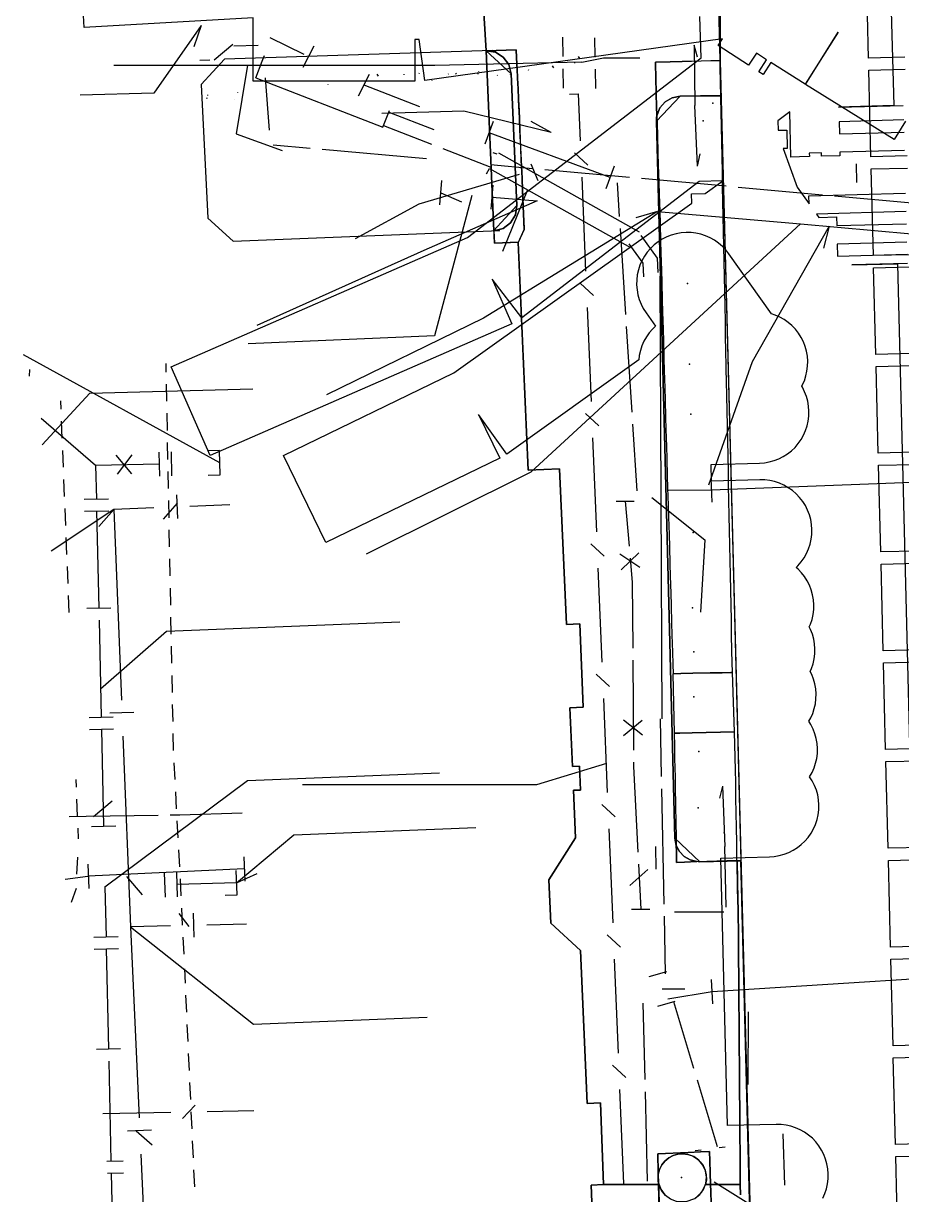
# Model space of a CAD drawing. Header units: metres. Extents: x 17314 to 17509, y 13897 to 14299.
# Drawn here: x 17351.63 to 17387.9, y 13951.22 to 13999.59 of the extents above; entities that cross this region are included whole.
import ezdxf

# ---------------------------------------------------------------- set-up
doc = ezdxf.new("R2010")
doc.units = ezdxf.units.M
for name, color, linetype in [('BOUNDARY', 7, 'Continuous'), ('BUSH', 7, 'Continuous'), ('CURB', 7, 'Continuous'), ('ELECTR_CABLE', 7, 'Continuous'), ('ELECTR_CABLE_COMM', 7, 'Continuous'), ('GAS', 7, 'Continuous'), ('GRASS', 7, 'Continuous'), ('GROUND', 7, 'Continuous'), ('HEAT', 7, 'Continuous'), ('LAMP', 7, 'Continuous'), ('OVERHEAD_POWER_LINE', 7, 'Continuous'), ('ROAD', 7, 'Continuous'), ('SEWER', 7, 'Continuous'), ('SIDEWALK_PATH', 7, 'Continuous'), ('TREE', 7, 'Continuous')]:
    doc.layers.add(name, color=color, linetype=linetype)

msp = doc.modelspace()

# ---------------------------------------------------------------- linework, layer by layer
at = {"layer": 'BOUNDARY'}
msp.add_lwpolyline([(17375.279, 13946.686), (17375.083, 13951.613), (17375.596, 13951.633), (17375.462, 13955.007), (17374.917, 13954.985), (17374.642, 13961.307), (17373.416, 13962.429), (17373.333, 13964.227), (17374.439, 13965.96), (17374.354, 13967.922), (17374.642, 13967.922), (17374.599, 13968.922), (17374.311, 13968.905), (17374.206, 13971.328), (17374.755, 13971.353), (17374.608, 13974.793), (17374.056, 13974.769), (17373.776, 13981.193), (17372.477, 13981.136), (17372.07, 13990.56), (17371.09, 13990.513), (17370.74, 13998.467), (17370.52, 14002.065)], dxfattribs=at)
at = {"layer": 'BUSH'}
for p in [(17379.058, 13988.859), (17379.136, 13985.52), (17379.262, 13975.46), (17379.325, 13973.632), (17379.325, 13971.777), (17379.497, 13967.195)]:
    msp.add_point(p, dxfattribs=at)
at = {"layer": 'CURB'}
for points in [[(17370.382, 14004.853), (17377.199, 14005.096), (17380.305, 14002.175), (17382.469, 13918.617)], [(17371.571, 13998.494), (17371.99, 13998.508)], [(17358.925, 13998.082), (17359.329, 13998.095)], [(17371.008, 13998.482), (17359.942, 13998.115), (17358.976, 13997.066), (17359.253, 13991.545), (17360.292, 13990.595), (17371.316, 13991.038)], [(17371.053, 13991.029), (17372.012, 13992.072), (17371.771, 13997.512), (17370.74, 13998.467)], [(17372.027, 13997.681), (17372.054, 13997.071)], [(17380.437, 13996.617), (17378.755, 13996.584), (17377.775, 13995.558), (17378.542, 13965.942), (17379.568, 13964.969), (17381.267, 13965.013)], [(17380.501, 13993.407), (17380.486, 13994.142)], [(17372.303, 13991.452), (17372.319, 13991.079)], [(17357.534, 13985.192), (17357.527, 13985.544)], [(17357.557, 13983.99), (17357.544, 13984.692)], [(17353.163, 13984.011), (17353.177, 13983.661)], [(17353.197, 13983.161), (17353.226, 13982.46)], [(17357.58, 13982.787), (17357.567, 13983.49)], [(17357.603, 13981.585), (17357.59, 13982.287)], [(17353.246, 13981.961), (17353.274, 13981.26)], [(17357.627, 13980.382), (17357.613, 13981.085)], [(17353.294, 13980.76), (17353.322, 13980.059)], [(17357.65, 13979.18), (17357.636, 13979.883)], [(17353.343, 13979.56), (17353.371, 13978.859)], [(17357.673, 13977.978), (17357.659, 13978.68)], [(17353.391, 13978.359), (17353.419, 13977.659)], [(17357.696, 13976.775), (17357.682, 13977.478)], [(17353.439, 13977.159), (17353.468, 13976.458)], [(17357.719, 13975.573), (17357.706, 13976.275)], [(17353.488, 13975.959), (17353.516, 13975.258)], [(17357.742, 13974.37), (17357.729, 13975.073)], [(17357.765, 13973.168), (17357.752, 13973.87)], [(17357.789, 13971.965), (17357.775, 13972.668)], [(17357.812, 13970.763), (17357.798, 13971.465)], [(17357.835, 13969.56), (17357.821, 13970.263)], [(17357.897, 13968.359), (17357.859, 13969.061)], [(17353.794, 13968.371), (17353.807, 13968.055)], [(17353.827, 13967.556), (17353.855, 13966.855)], [(17357.961, 13967.158), (17357.923, 13967.86)], [(17358.025, 13965.957), (17357.988, 13966.659)], [(17353.875, 13966.355), (17353.893, 13965.912)], [(17353.862, 13965.155), (17353.833, 13964.454)], [(17358.089, 13964.756), (17358.052, 13965.458)], [(17358.149, 13963.555), (17358.115, 13964.257)], [(17353.809, 13963.862), (17353.606, 13963.288)], [(17358.208, 13962.354), (17358.174, 13963.056)], [(17358.267, 13961.153), (17358.233, 13961.854)], [(17358.324, 13959.951), (17358.297, 13960.55)], [(17358.379, 13958.75), (17358.347, 13959.452)], [(17358.434, 13957.548), (17358.402, 13958.25)], [(17358.489, 13956.347), (17358.457, 13957.049)], [(17381.206, 13956.082), (17381.212, 13955.365)], [(17358.543, 13955.145), (17358.511, 13955.847)], [(17358.598, 13953.944), (17358.566, 13954.646)], [(17381.216, 13954.865), (17381.221, 13954.147)], [(17381.225, 13953.647), (17381.231, 13952.929)], [(17358.653, 13952.743), (17358.621, 13953.445)], [(17358.708, 13951.541), (17358.676, 13952.243)], [(17381.235, 13952.429), (17381.24, 13951.712)]]:
    msp.add_lwpolyline(points, dxfattribs=at)
at = {"layer": 'ELECTR_CABLE'}
for points in [[(17358.981, 13999.508), (17357.017, 13996.708)], [(17358.981, 13999.508), (17358.669, 13998.628)], [(17361.809, 13999.007), (17363.216, 13998.328)], [(17359.51, 13998.092), (17360.278, 13998.732)], [(17360.33, 13998.668), (17361.33, 13998.692)], [(17363.186, 13997.783), (17363.644, 13998.673)], [(17361.228, 13997.341), (17361.5, 13998.041)], [(17361.499, 13998.041), (17361.59, 13998.274)], [(17374.546, 13998.233), (17374.601, 13998.149)], [(17374.701, 13997.993), (17375.596, 13998.177)], [(17375.596, 13998.177), (17377.093, 13998.177)], [(17360.883, 13997.872), (17360.416, 13995.029)], [(17367.974, 13997.52), (17367.985, 13997.556)], [(17369.518, 13997.5), (17369.495, 13997.537)], [(17370.404, 13997.532), (17370.395, 13997.499)], [(17370.428, 13997.618), (17370.424, 13997.604)], [(17371.282, 13997.693), (17371.279, 13997.679)], [(17372.493, 13997.683), (17372.482, 13997.646)], [(17373.541, 13997.755), (17373.481, 13997.848)], [(17374.391, 13997.966), (17374.387, 13997.951)], [(17361.228, 13997.341), (17366.481, 13995.303)], [(17361.617, 13997.346), (17361.777, 13995.18)], [(17364.211, 13997.074), (17364.207, 13997.059)], [(17365.47, 13996.607), (17365.928, 13997.497)], [(17365.699, 13997.052), (17367.993, 13996.168)], [(17366.232, 13997.504), (17366.287, 13997.421)], [(17367.352, 13997.465), (17367.363, 13997.502)], [(17368.503, 13997.25), (17368.496, 13997.233)], [(17369.184, 13997.509), (17369.18, 13997.495)], [(17371.208, 13997.454), (17371.203, 13997.443)], [(17371.753, 13997.474), (17371.748, 13997.481)], [(17357.017, 13996.708), (17353.984, 13996.632)], [(17359.239, 13996.638), (17359.235, 13996.623)], [(17360.482, 13996.747), (17360.478, 13996.732)], [(17359.206, 13996.518), (17359.195, 13996.482)], [(17360.351, 13996.453), (17360.349, 13996.454)], [(17366.481, 13995.303), (17366.753, 13996.003)], [(17366.726, 13995.933), (17368.581, 13995.213)], [(17366.508, 13995.373), (17368.489, 13994.605)], [(17371.038, 13995.544), (17370.692, 13994.606)], [(17360.416, 13995.029), (17362.323, 13994.341)], [(17375.859, 13993.23), (17370.865, 13995.075)], [(17361.95, 13994.586), (17363.476, 13994.447)], [(17363.974, 13994.401), (17368.279, 13994.009)], [(17368.955, 13994.424), (17370.935, 13993.656)], [(17371.027, 13994.264), (17371.18, 13994.205)], [(17371.254, 13994.252), (17377.066, 13990.992)], [(17370.93, 13993.767), (17372.674, 13993.608)], [(17376.032, 13993.699), (17375.686, 13992.761)], [(17372.113, 13993.354), (17367.962, 13992.132)], [(17370.765, 13993.38), (17370.887, 13993.598)], [(17370.888, 13993.598), (17376.7, 13990.338)], [(17373.172, 13993.562), (17376.662, 13993.244)], [(17377.16, 13993.198), (17380.65, 13992.88)], [(17368.829, 13992.104), (17368.915, 13993.1)], [(17370.953, 13991.921), (17371.039, 13992.918)], [(17376.254, 13991.617), (17376.165, 13993.015)], [(17381.148, 13992.835), (17384.638, 13992.516)], [(17372.849, 13992.26), (17368.172, 13990.211)], [(17370.158, 13992.491), (17368.61, 13986.696)], [(17368.872, 13992.602), (17369.725, 13992.222)], [(17370.996, 13992.419), (17372.849, 13992.26)], [(17385.136, 13992.471), (17388.626, 13992.152)], [(17367.962, 13992.132), (17365.336, 13990.699)], [(17377.821, 13991.822), (17370.64, 13987.418)], [(17377.821, 13991.822), (17376.923, 13991.565)], [(17377.821, 13991.822), (17383.732, 13991.31)], [(17383.732, 13991.31), (17372.593, 13981.064)], [(17383.732, 13991.31), (17391.37, 13990.633)], [(17376.513, 13987.576), (17376.286, 13991.118)], [(17377.127, 13990.839), (17377.8, 13989.897)], [(17384.907, 13991.224), (17381.724, 13985.612)], [(17384.907, 13991.224), (17384.68, 13990.318)], [(17376.639, 13990.491), (17377.212, 13989.687)], [(17368.172, 13990.211), (17361.275, 13987.115)], [(17377.8, 13989.897), (17377.838, 13989.306)], [(17377.212, 13989.687), (17377.248, 13989.132)], [(17377.922, 13989.153), (17377.999, 13970.868)], [(17370.64, 13987.418), (17364.157, 13984.256)], [(17376.771, 13983.535), (17376.545, 13987.077)], [(17368.61, 13986.696), (17360.912, 13986.358)], [(17381.724, 13985.612), (17379.926, 13980.525)], [(17376.979, 13980.287), (17376.803, 13983.036)], [(17372.593, 13981.064), (17365.786, 13977.679)], [(17380.029, 13980.817), (17380.067, 13979.817)], [(17393.376, 13980.825), (17380.048, 13980.317)], [(17380.048, 13980.317), (17378.273, 13980.3)], [(17376.113, 13979.859), (17376.863, 13979.859)], [(17376.488, 13979.859), (17376.645, 13978.007)], [(17377.585, 13980.009), (17379.777, 13978.27)], [(17379.777, 13978.27), (17379.59, 13975.284)], [(17377.045, 13977.722), (17376.321, 13977.03)], [(17377.097, 13977.124), (17376.264, 13977.678)], [(17376.687, 13977.509), (17376.773, 13976.498)], [(17376.773, 13976.498), (17376.795, 13973.797)], [(17376.799, 13973.297), (17376.829, 13969.581)], [(17377.2, 13970.2), (17376.412, 13970.816)], [(17377.193, 13970.8), (17376.419, 13970.166)], [(17377.924, 13970.872), (17377.973, 13968.487)], [(17376.833, 13969.081), (17376.834, 13968.896)], [(17376.834, 13968.896), (17377.01, 13965.369)], [(17377.983, 13967.987), (17378.081, 13963.218)], [(17353.526, 13966.843), (17354.231, 13966.854)], [(17354.231, 13966.854), (17357.199, 13966.898)], [(17357.698, 13966.906), (17358.1, 13966.912)], [(17358.1, 13966.912), (17360.666, 13966.985)], [(17360.734, 13965.172), (17360.781, 13964.173)], [(17377.732, 13965.597), (17377.747, 13964.663)], [(17354.288, 13964.868), (17354.335, 13963.869)], [(17360.757, 13964.672), (17354.311, 13964.369)], [(17377.42, 13964.646), (17376.673, 13963.981)], [(17377.035, 13964.87), (17377.127, 13963.014)], [(17353.359, 13964.244), (17354.299, 13964.368)], [(17376.752, 13963.014), (17377.502, 13963.014)], [(17378.091, 13962.718), (17378.14, 13960.333)], [(17378.528, 13962.904), (17380.555, 13962.904)], [(17377.479, 13960.224), (17378.201, 13960.43)], [(17380.079, 13959.606), (17393.962, 13960.491)], [(17380.111, 13959.107), (17380.047, 13960.105)], [(17378.014, 13959.716), (17378.948, 13959.725)], [(17378.254, 13959.303), (17380.079, 13959.606)], [(17377.307, 13955.968), (17377.235, 13959.133)], [(17377.828, 13959.002), (17378.55, 13959.208)], [(17378.476, 13959.192), (17379.307, 13956.438)], [(17381.564, 13958.766), (17381.545, 13955.775)], [(17379.452, 13955.959), (17380.283, 13953.206)], [(17377.402, 13951.77), (17377.318, 13955.468)], [(17379.375, 13953.046), (17379.624, 13953.075)], [(17380.368, 13953.163), (17380.617, 13953.193)], [(17380.158, 13951.747), (17382.369, 13950.367)]]:
    msp.add_lwpolyline(points, dxfattribs=at)
at = {"layer": 'ELECTR_CABLE_COMM'}
for points in [[(17373.892, 13999.026), (17373.906, 13998.224)], [(17375.252, 13998.202), (17375.239, 13999.004)], [(17368.625, 13997.858), (17355.367, 13997.858)], [(17374.701, 13997.993), (17368.625, 13997.858)], [(17373.914, 13997.724), (17373.927, 13996.922)], [(17375.274, 13996.901), (17375.261, 13997.702)], [(17374.182, 13996.677), (17374.56, 13996.683)], [(17374.641, 13994.741), (17374.56, 13996.683)], [(17369.829, 13995.968), (17366.438, 13995.871)], [(17373.425, 13995.095), (17369.829, 13995.968)], [(17373.425, 13995.095), (17372.609, 13995.55)], [(17374.948, 13993.738), (17374.397, 13994.245)], [(17372.896, 13993.086), (17372.604, 13993.776)], [(17374.865, 13989.358), (17374.703, 13993.242)], [(17371.434, 13990.188), (17372.468, 13992.736)], [(17375.172, 13988.354), (17374.62, 13988.862)], [(17375.089, 13983.974), (17374.927, 13987.859)], [(17375.395, 13982.971), (17374.844, 13983.479)], [(17375.312, 13978.591), (17375.151, 13982.476)], [(17375.619, 13977.588), (17375.068, 13978.096)], [(17375.536, 13973.208), (17375.375, 13977.093)], [(17375.843, 13972.205), (17375.291, 13972.713)], [(17375.76, 13967.825), (17375.598, 13971.709)], [(17375.71, 13969.021), (17372.819, 13968.15)], [(17372.819, 13968.15), (17363.163, 13968.15)], [(17376.067, 13966.822), (17375.515, 13967.329)], [(17375.983, 13962.442), (17375.822, 13966.326)], [(17376.29, 13961.439), (17375.739, 13961.946)], [(17376.207, 13957.059), (17376.046, 13960.943)], [(17376.514, 13956.056), (17375.962, 13956.563)], [(17376.431, 13951.676), (17376.269, 13955.56)], [(17354.917, 13954.57), (17357.718, 13954.625)], [(17358.209, 13954.37), (17358.728, 13954.91)], [(17359.218, 13954.655), (17361.153, 13954.693)], [(17383.003, 13953.731), (17383.071, 13951.605)]]:
    msp.add_lwpolyline(points, dxfattribs=at)
at = {"layer": 'GAS'}
for points in [[(17388.031, 13998.198), (17386.531, 13998.161), (17386.487, 13999.951), (17388.486, 14000), (17386.487, 13999.952), (17386.424, 14002.525), (17387.924, 14002.561)], [(17388.133, 13994.119), (17386.633, 13994.082), (17386.544, 13997.661), (17388.043, 13997.698)], [(17388.234, 13990.04), (17386.735, 13990.002), (17386.645, 13993.582), (17388.145, 13993.619)], [(17388.336, 13985.96), (17386.836, 13985.923), (17386.747, 13989.502), (17388.247, 13989.54)], [(17359.746, 13981.448), (17351.635, 13985.91)], [(17388.437, 13981.881), (17386.938, 13981.844), (17386.849, 13985.423), (17388.348, 13985.46)], [(17354.617, 13981.332), (17352.366, 13983.279)], [(17356.114, 13980.992), (17355.469, 13981.757)], [(17355.514, 13980.976), (17356.119, 13981.773)], [(17357.232, 13981.891), (17357.255, 13980.892)], [(17357.732, 13981.903), (17357.755, 13980.903)], [(17359.735, 13981.948), (17359.235, 13981.936)], [(17359.758, 13980.948), (17359.735, 13981.948)], [(17357.244, 13981.391), (17354.617, 13981.332)], [(17354.617, 13981.332), (17354.647, 13979.953)], [(17388.539, 13977.802), (17387.039, 13977.764), (17386.95, 13981.344), (17388.45, 13981.381)], [(17359.258, 13980.937), (17359.758, 13980.948)], [(17354.147, 13979.942), (17355.147, 13979.964)], [(17354.158, 13979.442), (17355.158, 13979.464)], [(17354.658, 13979.453), (17354.747, 13975.447)], [(17388.64, 13973.722), (17387.141, 13973.685), (17387.052, 13977.264), (17388.551, 13977.302)], [(17354.247, 13975.436), (17355.246, 13975.459)], [(17354.758, 13974.948), (17354.846, 13970.942)], [(17357.537, 13974.493), (17367.182, 13974.875)], [(17354.82, 13972.106), (17357.537, 13974.493)], [(17388.742, 13969.643), (17387.242, 13969.606), (17387.153, 13973.185), (17388.653, 13973.222)], [(17354.346, 13970.931), (17355.346, 13970.953)], [(17354.357, 13970.431), (17355.357, 13970.453)], [(17354.857, 13970.442), (17354.946, 13966.436)], [(17388.843, 13965.564), (17387.344, 13965.526), (17387.255, 13969.106), (17388.754, 13969.143)], [(17360.894, 13968.329), (17368.823, 13968.643)], [(17355.001, 13963.933), (17360.894, 13968.329)], [(17355.297, 13967.475), (17354.532, 13966.83)], [(17354.446, 13966.425), (17355.445, 13966.447)], [(17362.804, 13966.079), (17370.316, 13966.377)], [(17360.438, 13964.103), (17362.804, 13966.079)], [(17388.945, 13961.484), (17387.445, 13961.447), (17387.356, 13965.027), (17388.856, 13965.064)], [(17356.553, 13963.607), (17355.901, 13964.366)], [(17357.454, 13964.51), (17357.485, 13963.511)], [(17357.954, 13964.526), (17357.985, 13963.526)], [(17360.46, 13963.604), (17360.417, 13964.603)], [(17360.438, 13964.103), (17361.289, 13964.488)], [(17355.001, 13963.933), (17355.046, 13961.868)], [(17360.438, 13964.103), (17357.969, 13964.026)], [(17359.96, 13963.582), (17360.46, 13963.604)], [(17354.547, 13961.857), (17355.546, 13961.879)], [(17354.558, 13961.357), (17355.557, 13961.379)], [(17355.057, 13961.368), (17355.149, 13957.238)], [(17389.046, 13957.405), (17387.547, 13957.368), (17387.458, 13960.947), (17388.957, 13960.985)], [(17354.649, 13957.227), (17355.648, 13957.249)], [(17389.148, 13953.326), (17387.648, 13953.288), (17387.559, 13956.868), (17389.059, 13956.905)], [(17355.16, 13956.738), (17355.251, 13952.608)], [(17355.077, 13952.604), (17355.751, 13952.619)], [(17387.75, 13949.209), (17387.661, 13952.789), (17389.16, 13952.826)], [(17355.111, 13952.105), (17355.762, 13952.119)], [(17355.262, 13952.108), (17355.353, 13947.978)]]:
    msp.add_lwpolyline(points, dxfattribs=at)
at = {"layer": 'GRASS'}
for points in [[(17371.771, 13997.512), (17371.677, 13997.894), (17371.451, 13998.201), (17371.128, 13998.402), (17370.74, 13998.467), (17371.067, 13991.029), (17371.449, 13991.128), (17371.754, 13991.357), (17371.952, 13991.682), (17372.012, 13992.072)], [(17378.366, 13976.056), (17378.381, 13975.556), (17378.401, 13974.843), (17378.416, 13974.343), (17378.436, 13973.63), (17378.451, 13973.131), (17378.462, 13972.735), (17378.78, 13972.742), (17379.28, 13972.753), (17379.993, 13972.768), (17380.493, 13972.778), (17380.849, 13972.786), (17380.922, 13972.787), (17380.896, 13973.654), (17380.882, 13974.389), (17380.872, 13974.889), (17380.857, 13975.624), (17380.847, 13976.124), (17380.832, 13976.858), (17380.822, 13977.358), (17380.807, 13978.093), (17380.797, 13978.593), (17380.783, 13979.327), (17380.773, 13979.827), (17380.758, 13980.562), (17380.748, 13981.062), (17380.733, 13981.796), (17380.723, 13982.296), (17380.709, 13983.031), (17380.699, 13983.531), (17380.684, 13984.265), (17380.674, 13984.765), (17380.662, 13985.359), (17380.659, 13985.5), (17380.649, 13986), (17380.634, 13986.734), (17380.624, 13987.234), (17380.61, 13987.969), (17380.6, 13988.469), (17380.585, 13989.203), (17380.575, 13989.703), (17380.56, 13990.438), (17380.55, 13990.938), (17380.535, 13991.673), (17380.525, 13992.172), (17380.511, 13992.907), (17380.501, 13993.407), (17380.486, 13994.142), (17380.476, 13994.641), (17380.461, 13995.376), (17380.451, 13995.876), (17380.437, 13996.573), (17378.755, 13996.584), (17378.421, 13996.519), (17378.135, 13996.352), (17377.919, 13996.101), (17377.795, 13995.784), (17377.804, 13995.461), (17377.819, 13994.962), (17377.839, 13994.249), (17377.854, 13993.749), (17377.875, 13993.036), (17377.889, 13992.536), (17377.91, 13991.823), (17377.924, 13991.323), (17377.945, 13990.61), (17377.959, 13990.11), (17377.98, 13989.397), (17377.994, 13988.897), (17378.015, 13988.184), (17378.029, 13987.685), (17378.05, 13986.972), (17378.065, 13986.472), (17378.085, 13985.759), (17378.1, 13985.259), (17378.12, 13984.546), (17378.135, 13984.046), (17378.155, 13983.333), (17378.17, 13982.833), (17378.191, 13982.12), (17378.205, 13981.62), (17378.226, 13980.907), (17378.24, 13980.408), (17378.261, 13979.695), (17378.275, 13979.195), (17378.296, 13978.482), (17378.31, 13977.982), (17378.331, 13977.269), (17378.346, 13976.769)], [(17380.922, 13972.787), (17380.849, 13972.786), (17380.493, 13972.778), (17379.993, 13972.768), (17379.28, 13972.753), (17378.78, 13972.742), (17378.457, 13972.735), (17378.509, 13970.281), (17378.749, 13970.286), (17379.249, 13970.296), (17380.995, 13970.333)], [(17378.564, 13967.372), (17378.568, 13967.18), (17378.578, 13966.68), (17378.592, 13965.9), (17378.597, 13965.64), (17378.729, 13965.386), (17378.922, 13965.183), (17379.164, 13965.042), (17379.442, 13964.973), (17381.103, 13965.032), (17381.09, 13965.823), (17381.082, 13966.323), (17381.07, 13967.04), (17381.061, 13967.54), (17381.049, 13968.258), (17381.041, 13968.758), (17380.995, 13970.333), (17379.249, 13970.296), (17378.749, 13970.286), (17378.509, 13970.281), (17378.519, 13969.74), (17378.529, 13969.24), (17378.544, 13968.46), (17378.553, 13967.96)]]:
    msp.add_lwpolyline(points, close=True, dxfattribs=at)
msp.add_lwpolyline([(17379.365, 13951.059), (17379.569, 13951.225), (17379.723, 13951.438), (17379.815, 13951.68), (17379.842, 13951.938), (17379.8, 13952.198), (17379.692, 13952.438), (17379.528, 13952.638), (17379.319, 13952.79), (17379.073, 13952.884), (17378.867, 13952.911), (17378.662, 13952.895), (17378.465, 13952.837), (17378.282, 13952.739), (17378.123, 13952.606), (17377.996, 13952.444), (17377.905, 13952.26), (17377.853, 13952.059), (17377.863, 13951.707), (17377.96, 13951.439), (17378.125, 13951.214)], dxfattribs=at)
at = {"layer": 'GROUND'}
for points in [[(17370.74, 13998.467), (17370.74, 13998.467), (17370.74, 13998.467), (17371.128, 13998.402), (17371.451, 13998.201), (17371.677, 13997.894), (17371.771, 13997.512), (17372.012, 13992.072), (17371.952, 13991.682), (17371.754, 13991.357), (17371.449, 13991.128), (17371.067, 13991.029)], [(17381.104, 13965.008), (17379.568, 13964.969), (17379.505, 13964.969), (17379.442, 13964.973), (17379.164, 13965.042), (17378.922, 13965.183), (17378.729, 13965.386), (17378.597, 13965.64), (17378.575, 13965.714), (17378.558, 13965.789), (17378.547, 13965.865), (17378.542, 13965.942), (17377.775, 13995.558), (17377.775, 13995.615), (17377.779, 13995.672), (17377.785, 13995.728), (17377.795, 13995.784), (17377.919, 13996.101), (17378.135, 13996.352), (17378.421, 13996.519), (17378.755, 13996.584), (17380.436, 13996.617), (17380.426, 13997.111), (17380.412, 13997.845), (17380.411, 13998.049), (17381.267, 13965.013)]]:
    msp.add_lwpolyline(points, close=True, dxfattribs=at)
at = {"layer": 'HEAT'}
for points in [[(17385.959, 14043.939), (17386.779, 14010.094), (17385.28, 14010.058), (17383.697, 14010.02), (17383.377, 14010.012), (17387.229, 14010.104), (17387.468, 14000.107), (17387.585, 13996.201), (17385.302, 13996.133), (17385.302, 13996.129), (17387.971, 13996.201)], [(17384.646, 13951.08), (17384.73, 13951.269), (17384.794, 13951.464), (17384.839, 13951.665), (17384.864, 13951.87), (17384.869, 13952.076), (17384.854, 13952.282), (17384.819, 13952.485), (17384.763, 13952.683), (17384.689, 13952.875), (17384.596, 13953.059), (17384.486, 13953.233), (17384.359, 13953.396), (17384.217, 13953.545), (17384.061, 13953.68), (17383.892, 13953.798), (17383.713, 13953.9), (17383.524, 13953.983), (17383.329, 13954.047), (17383.128, 13954.093), (17382.923, 13954.118), (17382.717, 13954.123), (17380.718, 13954.072), (17380.44, 13965.119), (17382.439, 13965.169), (17382.644, 13965.184), (17382.848, 13965.22), (17383.046, 13965.275), (17383.238, 13965.349), (17383.422, 13965.442), (17383.596, 13965.552), (17383.759, 13965.679), (17383.908, 13965.821), (17384.042, 13965.977), (17384.161, 13966.146), (17384.262, 13966.325), (17384.346, 13966.514), (17384.41, 13966.709), (17384.455, 13966.911), (17384.481, 13967.115), (17384.485, 13967.321), (17384.47, 13967.527), (17384.435, 13967.73), (17384.38, 13967.928), (17384.305, 13968.12), (17384.213, 13968.304), (17384.104, 13968.476), (17384.204, 13968.654), (17384.287, 13968.842), (17384.352, 13969.038), (17384.397, 13969.239), (17384.422, 13969.444), (17384.427, 13969.65), (17384.412, 13969.855), (17384.376, 13970.058), (17384.321, 13970.257), (17384.247, 13970.449), (17384.154, 13970.633), (17384.068, 13970.769), (17384.147, 13970.909), (17384.231, 13971.097), (17384.295, 13971.293), (17384.34, 13971.494), (17384.365, 13971.698), (17384.37, 13971.904), (17384.355, 13972.11), (17384.319, 13972.313), (17384.264, 13972.512), (17384.19, 13972.704), (17384.129, 13972.826), (17384.184, 13972.951), (17384.248, 13973.147), (17384.293, 13973.348), (17384.318, 13973.552), (17384.323, 13973.758), (17384.308, 13973.964), (17384.273, 13974.167), (17384.218, 13974.365), (17384.143, 13974.558), (17384.088, 13974.667), (17384.138, 13974.779), (17384.202, 13974.975), (17384.247, 13975.176), (17384.272, 13975.381), (17384.277, 13975.587), (17384.262, 13975.792), (17384.227, 13975.995), (17384.172, 13976.194), (17384.097, 13976.386), (17384.005, 13976.57), (17383.894, 13976.744), (17383.767, 13976.907), (17383.625, 13977.056), (17383.545, 13977.124), (17383.622, 13977.197), (17383.756, 13977.353), (17383.875, 13977.522), (17383.976, 13977.701), (17384.06, 13977.89), (17384.124, 13978.085), (17384.169, 13978.286), (17384.194, 13978.491), (17384.199, 13978.697), (17384.184, 13978.902), (17384.148, 13979.105), (17384.093, 13979.304), (17384.019, 13979.496), (17383.926, 13979.68), (17383.816, 13979.854), (17383.689, 13980.017), (17383.547, 13980.166), (17383.391, 13980.3), (17383.222, 13980.419), (17383.043, 13980.52), (17382.854, 13980.604), (17382.659, 13980.668), (17382.458, 13980.713), (17382.253, 13980.739), (17382.047, 13980.743), (17380.048, 13980.693), (17380.03, 13981.379), (17382.03, 13981.429), (17382.235, 13981.445), (17382.438, 13981.48), (17382.637, 13981.535), (17382.829, 13981.609), (17383.013, 13981.702), (17383.187, 13981.812), (17383.349, 13981.939), (17383.499, 13982.082), (17383.633, 13982.238), (17383.752, 13982.406), (17383.853, 13982.586), (17383.937, 13982.774), (17384.001, 13982.97), (17384.046, 13983.171), (17384.071, 13983.375), (17384.076, 13983.581), (17384.061, 13983.787), (17384.026, 13983.99), (17383.97, 13984.189), (17383.896, 13984.381), (17383.803, 13984.565), (17383.777, 13984.606), (17383.801, 13984.648), (17383.885, 13984.836), (17383.949, 13985.032), (17383.994, 13985.233), (17384.019, 13985.438), (17384.024, 13985.644), (17384.009, 13985.849), (17383.974, 13986.052), (17383.919, 13986.251), (17383.844, 13986.443), (17383.751, 13986.627), (17383.641, 13986.801), (17383.514, 13986.963), (17383.372, 13987.113), (17383.216, 13987.247), (17383.047, 13987.366), (17382.868, 13987.467), (17382.679, 13987.55), (17382.526, 13987.601), (17380.77, 13990.074), (17380.643, 13990.236), (17380.5, 13990.385), (17380.343, 13990.519), (17380.175, 13990.637), (17379.995, 13990.738), (17379.806, 13990.821), (17379.61, 13990.885), (17379.409, 13990.929), (17379.204, 13990.953), (17378.998, 13990.958), (17378.793, 13990.942), (17378.59, 13990.906), (17378.391, 13990.85), (17378.199, 13990.775), (17378.016, 13990.682), (17377.842, 13990.571), (17377.68, 13990.443), (17377.531, 13990.301), (17377.397, 13990.144), (17377.279, 13989.975), (17377.178, 13989.795), (17377.096, 13989.607), (17377.032, 13989.411), (17376.987, 13989.21), (17376.963, 13989.005), (17376.959, 13988.799), (17376.975, 13988.593), (17377.011, 13988.391), (17377.066, 13988.192), (17377.141, 13988), (17377.235, 13987.816), (17377.346, 13987.643), (17377.74, 13987.088), (17377.614, 13986.968), (17377.48, 13986.811), (17377.361, 13986.643), (17377.259, 13986.464), (17377.176, 13986.275), (17377.112, 13986.079), (17377.067, 13985.878), (17377.044, 13985.698), (17371.592, 13981.81), (17370.431, 13983.439), (17371.305, 13981.64), (17364.123, 13978.149), (17362.375, 13981.747), (17369.406, 13985.164), (17379.238, 13992.175), (17379.228, 13992.556), (17379.794, 13992.571), (17380.523, 13993.091), (17379.536, 13993.065), (17372.216, 13987.439), (17370.997, 13989.025), (17371.799, 13987.192), (17359.342, 13981.744), (17357.739, 13985.409), (17369.972, 13990.759), (17379.622, 13998.176), (17379.571, 13999.882)], [(17388.021, 13994.347), (17385.352, 13994.274), (17385.356, 13994.13), (17384.594, 13994.109), (17384.59, 13994.254), (17384.09, 13994.24), (17384.094, 13994.095), (17383.691, 13994.084), (17383.332, 13994.074), (17383.281, 13995.943), (17382.791, 13995.566), (17382.802, 13995.179), (17383.158, 13995.189), (17383.178, 13994.427), (17383.015, 13994.422), (17383.595, 13992.825), (17384.08, 13992.146), (17384.071, 13992.476), (17388.069, 13992.585)], [(17387.987, 13995.609), (17385.318, 13995.536), (17385.332, 13995.037), (17388.001, 13995.109)], [(17386.056, 13993.03), (17386.035, 13993.792)], [(17388.09, 13991.823), (17384.382, 13991.722), (17384.483, 13991.581), (17385.214, 13991.601), (17385.223, 13991.245), (17388.104, 13991.323)], [(17388.124, 13990.561), (17385.244, 13990.482), (17385.258, 13989.983), (17388.138, 13990.061)], [(17388.148, 13989.68), (17385.847, 13989.617), (17387.725, 13989.665), (17389.043, 13937.309)]]:
    msp.add_lwpolyline(points, dxfattribs=at)
at = {"layer": 'LAMP'}
for p in [(17380.112, 13996.302), (17379.707, 13995.569), (17380.578, 13966.157)]:
    msp.add_point(p, dxfattribs=at)
at = {"layer": 'OVERHEAD_POWER_LINE'}
for points in [[(17379.338, 13998.702), (17379.366, 13996.202)], [(17379.478, 13998.204), (17379.338, 13998.702)], [(17379.467, 13993.704), (17379.366, 13996.202)], [(17379.467, 13993.704), (17379.58, 13994.21)], [(17380.5, 13968.095), (17380.387, 13967.589)], [(17380.5, 13968.095), (17380.601, 13965.597)], [(17380.663, 13963.098), (17380.601, 13965.597)]]:
    msp.add_lwpolyline(points, dxfattribs=at)
at = {"layer": 'ROAD'}
msp.add_lwpolyline([(17394.337, 14004.583), (17380.374, 14001.563), (17380.386, 14001.1), (17380.399, 14000.6), (17380.409, 14000.207), (17380.411, 13998.049), (17382.469, 13918.617)], dxfattribs=at)
at = {"layer": 'SEWER'}
for points in [[(17388.064, 13995.559), (17387.588, 13994.796), (17383.937, 13997.074), (17385.286, 13999.236), (17383.921, 13997.084), (17382.506, 13997.981), (17382.182, 13997.48), (17382.005, 13997.594), (17382.328, 13998.094), (17381.906, 13998.362), (17381.585, 13997.865), (17380.325, 13998.678), (17380.507, 13998.961), (17368.216, 13997.237), (17367.979, 13998.929), (17367.799, 13998.928), (17367.799, 13997.208), (17361.118, 13997.208), (17361.118, 13999.827), (17354.138, 13999.431), (17354.11, 13999.924)], [(17351.883, 13985.022), (17351.894, 13985.296)], [(17354.372, 13984.32), (17361.109, 13984.498)], [(17352.413, 13982.19), (17354.372, 13984.32)], [(17358.005, 13979.141), (17357.964, 13980.13)], [(17357.979, 13979.778), (17357.405, 13979.116)], [(17360.16, 13979.715), (17358.513, 13979.646)], [(17355.367, 13979.515), (17352.776, 13977.799)], [(17355.367, 13979.515), (17354.755, 13978.81)], [(17357.014, 13979.584), (17355.367, 13979.515)], [(17355.367, 13979.515), (17355.683, 13971.648)], [(17356.188, 13971.139), (17355.198, 13971.1)], [(17355.743, 13970.149), (17356.059, 13962.282)], [(17358.486, 13962.29), (17358.063, 13962.836)], [(17358.686, 13961.859), (17358.663, 13962.85)], [(17357.704, 13962.321), (17356.059, 13962.282)], [(17356.059, 13962.282), (17356.417, 13954.389)], [(17356.059, 13962.282), (17361.131, 13958.267)], [(17360.848, 13962.394), (17359.203, 13962.356)], [(17361.131, 13958.267), (17368.305, 13958.551)], [(17356.924, 13953.883), (17355.935, 13953.838)], [(17356.287, 13953.854), (17356.951, 13953.283)], [(17356.484, 13952.891), (17356.842, 13944.998)]]:
    msp.add_lwpolyline(points, dxfattribs=at)
at = {"layer": 'SIDEWALK_PATH'}
for points in [[(17370.52, 14002.065), (17370.74, 13998.467), (17371.99, 13998.508), (17372.004, 13998.18), (17372.027, 13997.681), (17372.054, 13997.071), (17372.06, 13996.935), (17372.082, 13996.435), (17372.091, 13996.225), (17372.115, 13995.689), (17372.137, 13995.189), (17372.169, 13994.458), (17372.192, 13993.943), (17372.225, 13993.197), (17372.247, 13992.698), (17372.319, 13991.079), (17372.07, 13990.552), (17372.477, 13981.136), (17373.776, 13981.193), (17374.056, 13974.769), (17374.608, 13974.793), (17374.755, 13971.353), (17374.206, 13971.328), (17374.311, 13968.905), (17374.599, 13968.922), (17374.642, 13967.922), (17374.354, 13967.922), (17374.439, 13965.96), (17373.333, 13964.227), (17373.416, 13962.429), (17374.642, 13961.307), (17374.917, 13954.985), (17375.462, 13955.007), (17375.596, 13951.637), (17377.865, 13951.637), (17377.863, 13951.707), (17377.854, 13951.757), (17377.847, 13951.808), (17377.843, 13951.86), (17377.842, 13951.911), (17377.845, 13951.985), (17377.853, 13952.059), (17377.851, 13952.133), (17377.829, 13952.908), (17379.09, 13952.965), (17379.59, 13952.988), (17379.974, 13953.005), (17379.985, 13952.621), (17379.999, 13952.121), (17380.013, 13951.637), (17381.241, 13951.637), (17381.24, 13951.712), (17381.235, 13952.429), (17381.231, 13952.929), (17381.225, 13953.647), (17381.221, 13954.147), (17381.216, 13954.865), (17381.212, 13955.365), (17381.206, 13956.082), (17381.202, 13956.582), (17381.197, 13957.3), (17381.193, 13957.8), (17381.187, 13958.517), (17381.183, 13959.017), (17381.178, 13959.735), (17381.174, 13960.235), (17381.168, 13960.953), (17381.164, 13961.453), (17381.163, 13961.665), (17381.159, 13962.17), (17381.155, 13962.67), (17381.152, 13963.015), (17381.143, 13963.388), (17381.131, 13963.888), (17381.104, 13965.008), (17379.568, 13964.969), (17379.505, 13964.969), (17379.442, 13964.973), (17378.934, 13964.955), (17378.611, 13964.944), (17378.602, 13965.4), (17378.597, 13965.64), (17378.575, 13965.714), (17378.558, 13965.789), (17378.547, 13965.865), (17378.542, 13965.942), (17377.775, 13995.558), (17377.775, 13995.615), (17377.779, 13995.672), (17377.785, 13995.728), (17377.795, 13995.784), (17377.784, 13996.174), (17377.769, 13996.674), (17377.749, 13997.387), (17377.734, 13997.887), (17377.731, 13997.993), (17378.338, 13998.012), (17378.838, 13998.027), (17380.411, 13998.076), (17380.311, 14001.916)], [(17382.452, 13918.616), (17381.267, 13965.013), (17381.104, 13965.008), (17381.143, 13963.388), (17381.152, 13963.015), (17381.155, 13962.67), (17381.159, 13962.17), (17381.163, 13961.665), (17381.164, 13961.453), (17381.168, 13960.953), (17381.174, 13960.235), (17381.178, 13959.735), (17381.183, 13959.017), (17381.187, 13958.517), (17381.193, 13957.8), (17381.197, 13957.3), (17381.202, 13956.582), (17381.206, 13956.082), (17381.212, 13955.365), (17381.216, 13954.865), (17381.221, 13954.147), (17381.225, 13953.647), (17381.231, 13952.929), (17381.235, 13952.429), (17381.24, 13951.712), (17381.241, 13951.637), (17381.244, 13951.212)], [(17377.894, 13950.615), (17377.865, 13951.637), (17375.596, 13951.637), (17375.083, 13951.613), (17375.279, 13946.686)], [(17381.244, 13951.212), (17381.241, 13951.637), (17380.013, 13951.637), (17380.021, 13951.352), (17380.035, 13950.853)]]:
    msp.add_lwpolyline(points, dxfattribs=at)
for points in [[(17371.99, 13998.508), (17370.74, 13998.467), (17371.128, 13998.402), (17371.451, 13998.201), (17371.677, 13997.894), (17371.771, 13997.512), (17372.012, 13992.072), (17371.952, 13991.682), (17371.754, 13991.357), (17371.449, 13991.128), (17371.067, 13991.029), (17371.09, 13990.513), (17372.074, 13990.56), (17372.319, 13991.079), (17372.247, 13992.698), (17372.225, 13993.197), (17372.192, 13993.943), (17372.17, 13994.443), (17372.137, 13995.189), (17372.115, 13995.689), (17372.093, 13996.176), (17372.082, 13996.435), (17372.06, 13996.935), (17372.054, 13997.071), (17372.027, 13997.681), (17372.004, 13998.18)], [(17377.749, 13997.387), (17377.769, 13996.674), (17377.784, 13996.174), (17377.795, 13995.784), (17377.919, 13996.101), (17378.135, 13996.352), (17378.421, 13996.519), (17378.755, 13996.584), (17380.436, 13996.617), (17380.426, 13997.111), (17380.412, 13997.845), (17380.411, 13998.049), (17378.838, 13998.027), (17378.338, 13998.012), (17377.731, 13997.993), (17377.734, 13997.887)], [(17378.597, 13965.64), (17378.602, 13965.4), (17378.611, 13964.944), (17378.934, 13964.955), (17379.442, 13964.973), (17379.164, 13965.042), (17378.922, 13965.183), (17378.729, 13965.386)], [(17379.974, 13953.005), (17379.59, 13952.988), (17379.09, 13952.965), (17377.829, 13952.908), (17377.851, 13952.133), (17377.853, 13952.059), (17377.905, 13952.26), (17377.996, 13952.444), (17378.123, 13952.606), (17378.282, 13952.739), (17378.465, 13952.837), (17378.662, 13952.895), (17378.867, 13952.911), (17379.073, 13952.884), (17379.264, 13952.818), (17379.437, 13952.715), (17379.585, 13952.58), (17379.705, 13952.417), (17379.789, 13952.232), (17379.834, 13952.037), (17379.839, 13951.836), (17379.804, 13951.637), (17380.013, 13951.637), (17379.999, 13952.121), (17379.985, 13952.621)], [(17378.611, 13950.938), (17378.362, 13951.033), (17378.151, 13951.188), (17377.987, 13951.392), (17377.88, 13951.637), (17377.894, 13950.615), (17378.912, 13950.661), (17379.411, 13950.684), (17380.039, 13950.712), (17380.035, 13950.853), (17380.021, 13951.352), (17380.013, 13951.637), (17379.804, 13951.637), (17379.629, 13951.293), (17379.348, 13951.048), (17378.996, 13950.923)]]:
    msp.add_lwpolyline(points, close=True, dxfattribs=at)
at = {"layer": 'TREE'}
for p in [(17379.191, 13983.459), (17379.296, 13978.573), (17379.534, 13969.527), (17378.81, 13951.923)]:
    msp.add_point(p, dxfattribs=at)

doc.saveas('drawing.dxf')
